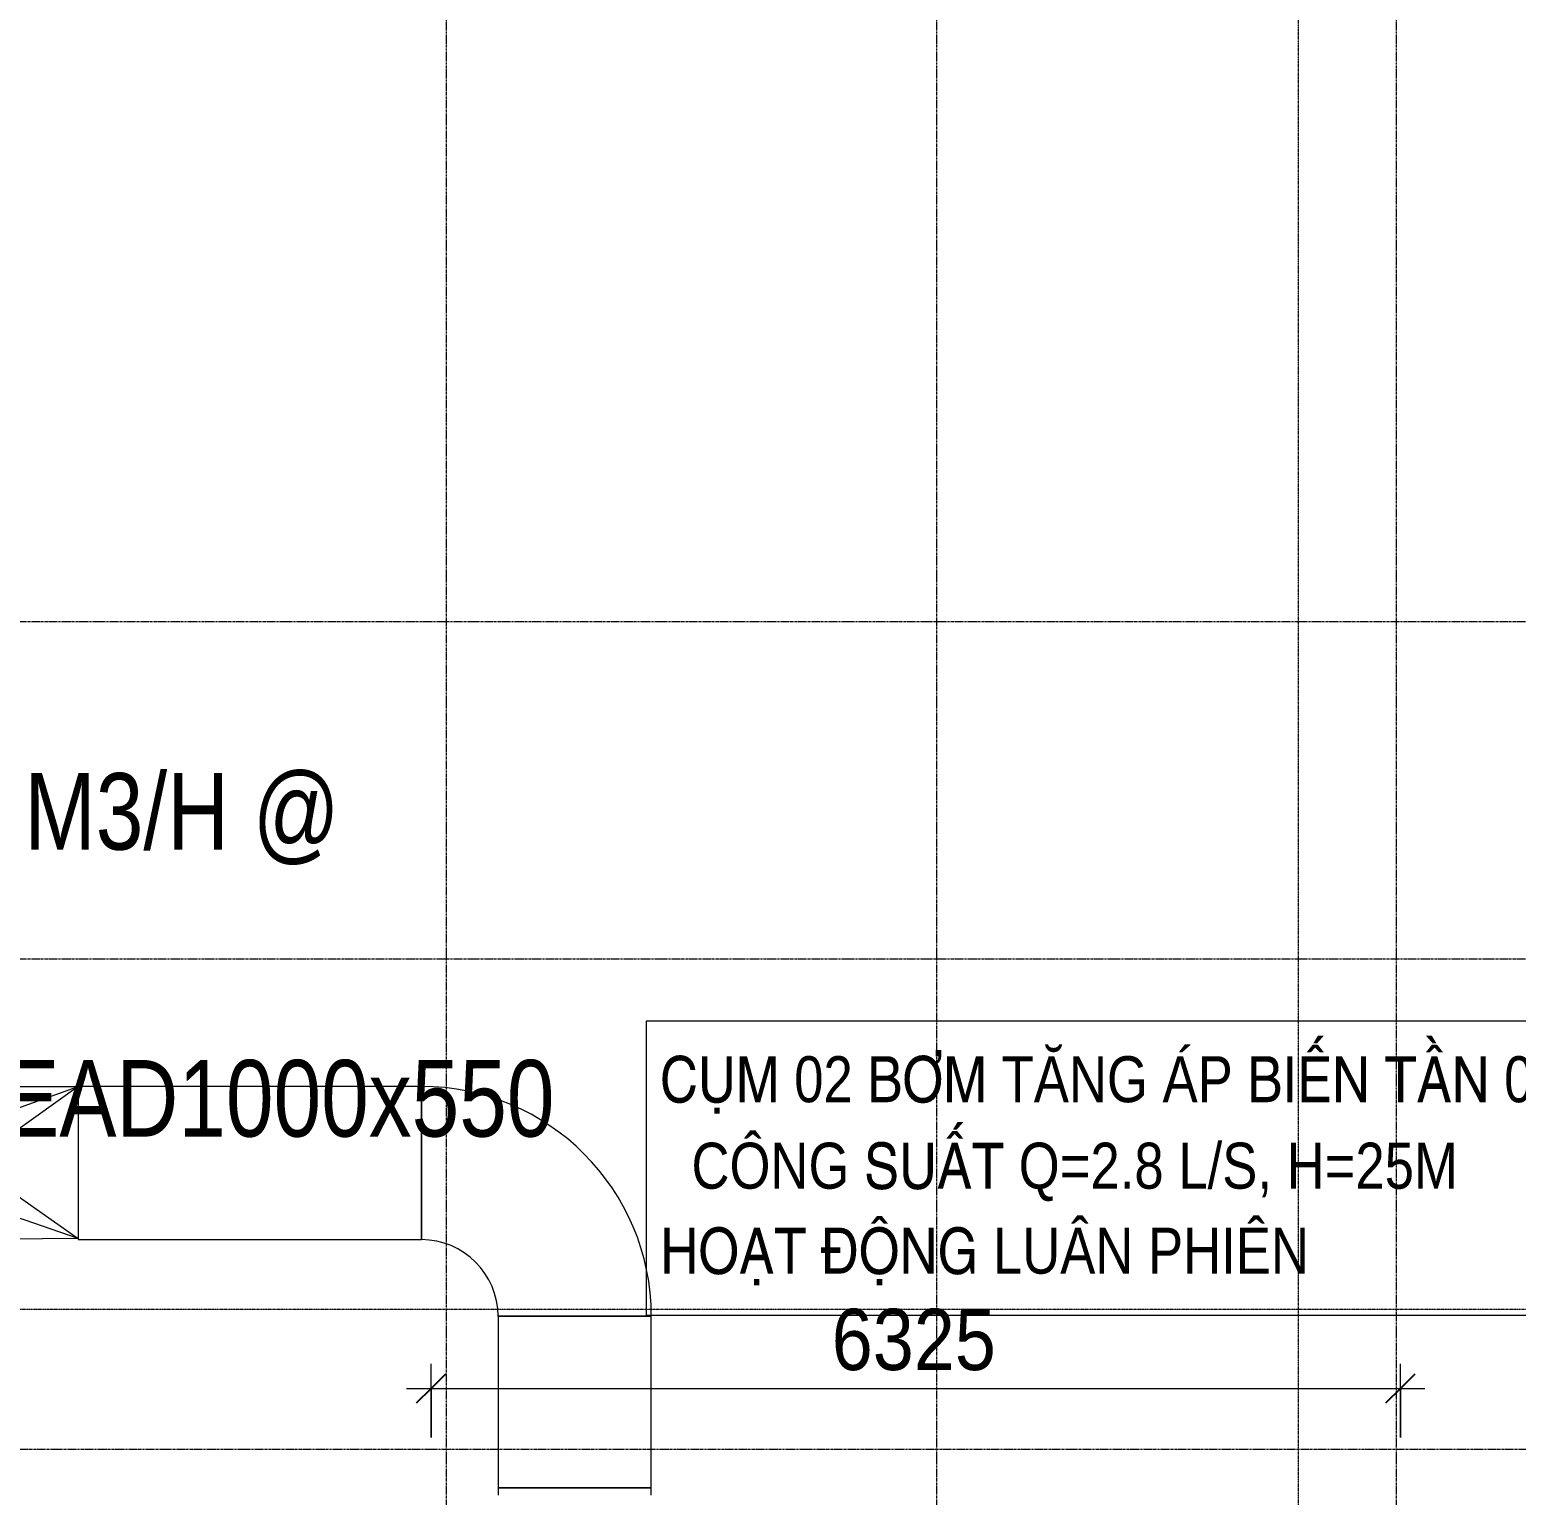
# Model space of a CAD drawing. Header units: millimetres. Extents: x 27447 to 251759, y -15958 to 82948.
# Drawn here: x 74634 to 84334, y 33537 to 43102 of the extents above; entities that cross this region are included whole.
import ezdxf

# ---------------------------------------------------------------- set-up
doc = ezdxf.new("R2010")
doc.units = ezdxf.units.MM
doc.linetypes.add('Dash Dot 3_16_', pattern=[7.9375, 4.7625, -1.5875, 0, -1.5875])
doc.linetypes.add('Grid Line', pattern=[22.225, 12.7, -3.175, 3.175, -3.175])
for name, color, linetype, lineweight in [('A-ANNO-DIMS', 211, 'Continuous', 9), ('A-ANNO-DIMS-160', 211, 'Continuous', 9), ('G-ANNO-SYMB-1', 111, 'Dash Dot 3_16_', 18), ('G-IMPT', 8, 'Continuous', 9), ('G-IMPT-3', 7, 'Continuous', 9), ('M-EQPM', 50, 'Continuous', 9), ('S-GRID-1', 1, 'Grid Line', 9)]:
    doc.layers.add(name, color=color, linetype=linetype, lineweight=lineweight)
doc.styles.add('Arial_2', font='arial_0.ttf', dxfattribs={"width": 0.8, "height": 500})
doc.styles.add('UTM Avo', font='UTM Avo.ttf', dxfattribs={"width": 0.9, "height": 400})
doc.styles.add('VNI-Helve-Condense', font='VHELVCN.TTF', dxfattribs={"height": 300})
doc.dimstyles.new('1_Dim_chi_tiet_2_5', dxfattribs={"dimscale": 304.8, "dimtxt": 399.720379, "dimasz": 0.629921, "dimexe": 0.524934, "dimexo": 0.0625, "dimgap": 0.052493, "dimtad": 1, "dimdec": 0, "dimrnd": 5, "dimzin": 0, "dimdsep": 46, "dimtxsty": 'UTM Avo', "dimblk1": 'OBLIQUE', "dimblk2": 'OBLIQUE', "dimsah": 1, "dimcen": 0.09, "dimdle": 0.524934, "dimazin": 0, "dimtfac": 1, "dimtdec": 4, "dimtix": 1, "dimtmove": 0, "dimatfit": 3, "dimfxl": 1.049869, "dimfxlon": 1, "dimtvp": 1, "dimtolj": 1, "dimtzin": 0, "dimarcsym": 2})

# ---------------------------------------------------------------- blocks, each defined once
blk = doc.blocks.new('TKTC_QUAT HUT KHOI_260130 - TKTC_QUAT HUT KHOI_260130_dwg-4168555-TKCS_MB TUM MÁI')
at = {"layer": 'G-IMPT'}
blk.add_line((77690, 34709), (78690, 34709), dxfattribs=at)
at = {"layer": 'G-IMPT', "flags": 128}
blk.add_lwpolyline([(74950, 36209), (74950, 35216.5), (74250, 35209), (74250, 36209)], close=True, dxfattribs=at)
for points in [[(77190, 36209), (74950, 36209), (74950, 35209), (77190, 35209), (77190, 36209), (77190, 35209)], [(78690, 33589), (78690, 34709), (77690, 34709), (77690, 33589), (77690, 33540.6)], [(78690, 33540.6), (78690, 33589), (77690, 33589), (78690, 33589)]]:
    blk.add_lwpolyline(points, dxfattribs=at)
at = {"layer": 'G-IMPT'}
for radius in [1500, 500]:
    blk.add_arc((77190, 34709), radius, 0, 90, dxfattribs=at)
at = {"layer": 'M-EQPM', "flags": 128}
blk.add_lwpolyline([(74250, 35959), (74950, 36209), (74250, 35709), (74950, 35216.5), (74250, 35459)], dxfattribs=at)
at = {"layer": 'G-IMPT-3', "char_height": 500, "attachment_point": 2, "line_spacing_factor": 0.941778, "style": 'Arial_2'}
for s, insert, width in [('SEAF- 0216500 M3/H @ 350 PA', (73562.5, 38254), 6758.143), ('SEAD1000x550', (76070, 36381.6), 2901.594)]:
    blk.add_mtext(s, dxfattribs=dict(at, insert=insert, width=width))
blk = doc.blocks.new('TKTC_QUAT HUT KHOI_260130 - TKTC_QUAT HUT KHOI_260130-2046036-TKCS_MB TUM MÁI')
blk.add_blockref('TKTC_QUAT HUT KHOI_260130 - TKTC_QUAT HUT KHOI_260130_dwg-4168555-TKCS_MB TUM MÁI', (-33652.5, -17238.6))
blk = doc.blocks.new('TKTC_BON NUOC MAI_260130 - TKTC_BON NUOC MAI_260130_dwg-3426650-TKCS_MB TUM MÁI')
at = {"layer": 'G-IMPT', "flags": 128}
blk.add_lwpolyline([(-124494.7, -826457.9), (-118073, -826457.9), (-118073, -824539.9), (-124494.7, -824539.9)], close=True, dxfattribs=at)
at = {"layer": 'G-IMPT-3', "char_height": 300, "attachment_point": 1, "line_spacing_factor": 1.081022, "style": 'VNI-Helve-Condense'}
for s, insert, width, rotation in [('CUÏM 02 BÔM TAÊNG AÙP BIEÁN TAÀN 01', (-124404.6, -824768.6), 7495.729, 359.99867), ('COÂNG SUAÁT Q=2.8 L/S, H=25M', (-124199.8, -825333), 6220.741, 0.00133), ('HOAÏT ÑOÄNG LUAÂN PHIEÂN', (-124402.2, -825887.6), 5175.175, 0.00133)]:
    blk.add_mtext(s, dxfattribs=dict(at, insert=insert, width=width, rotation=rotation))
blk = doc.blocks.new('TKTC_BON NUOC MAI_260130 - TKTC_BON NUOC MAI_260130-2047084-TKCS_MB TUM MÁI')
blk.add_blockref('TKTC_BON NUOC MAI_260130 - TKTC_BON NUOC MAI_260130_dwg-3426650-TKCS_MB TUM MÁI', (169499.2, 843934.4))
blk = doc.blocks.new('DIMBLOCK56-TKCS_MB TUM MÁI')
at = {"layer": 'A-ANNO-DIMS-160'}
for p, q in [((77252.6, 33915), (77252.6, 34395)), ((83577.6, 33915), (83577.6, 34395)), ((77092.6, 34235), (83737.6, 34235)), ((77252.6, 34235), (77252.6, 33915)), ((83577.6, 34235), (83577.6, 33915))]:
    blk.add_line(p, q, dxfattribs=at)
at = {"layer": 'A-ANNO-DIMS-160', "lineweight": 25}
for p, q in [((77252.6, 34235), (77348.6, 34331)), ((83577.6, 34235), (83673.6, 34331)), ((77252.6, 34235), (77156.6, 34139)), ((83577.6, 34235), (83481.6, 34139))]:
    blk.add_line(p, q, dxfattribs=at)
at = {"layer": 'A-ANNO-DIMS-160', "color": 0, "insert": (79867.3, 34754.7), "char_height": 400, "width": 1314.636, "attachment_point": 1, "line_spacing_factor": 1.110334, "style": 'UTM Avo'}
blk.add_mtext('6325', dxfattribs=at)
blk = doc.blocks.new('_Oblique')
at = {"color": 0, "linetype": 'ByBlock', "lineweight": -2}
blk.add_line((-0.5, -0.5), (0.5, 0.5), dxfattribs=at)

msp = doc.modelspace()

# ---------------------------------------------------------------- linework, layer by layer
at = {"layer": 'G-ANNO-SYMB-1'}
for p, q in [((82911.3, 82567), (82911.3, 13851.9)), ((27827.8, 34751.5), (133646.7, 34751.5))]:
    msp.add_line(p, q, dxfattribs=at)
at = {"layer": 'S-GRID-1'}
for p, q in [((77352.6, 19295.8), (77352.6, 76449.5)), ((80552.6, 19295.8), (80552.6, 76449.5)), ((83552.6, 19295.8), (83552.6, 76449.5)), ((128131.3, 39236.9), (34592.6, 39236.9)), ((128131.3, 37036.9), (34592.6, 37036.9)), ((126099.3, 33836.9), (36624.6, 33836.9))]:
    msp.add_line(p, q, dxfattribs=at)

# ---------------------------------------------------------------- block references
at = {"layer": 'M-EQPM'}
for name, p in [('TKTC_BON NUOC MAI_260130 - TKTC_BON NUOC MAI_260130-2047084-TKCS_MB TUM MÁI', (33652.6, 17236.9)), ('TKTC_QUAT HUT KHOI_260130 - TKTC_QUAT HUT KHOI_260130-2046036-TKCS_MB TUM MÁI', (33652.6, 17235.3))]:
    msp.add_blockref(name, p, dxfattribs=at)

# ---------------------------------------------------------------- dimensions: what is measured, and where the dimension line sits
at = {"layer": 'A-ANNO-DIMS'}
dim = msp.add_linear_dim(base=(83577.6, 34235), p1=(77252.6, 33915), p2=(83577.6, 33915), dimstyle='1_Dim_chi_tiet_2_5', override={"dimpost": '<>', "dimfxl": 6325}, dxfattribs=at)
dim.commit()
dim.dimension.update_dxf_attribs({"geometry": 'DIMBLOCK56-TKCS_MB TUM MÁI', "text_midpoint": (80415.1, 34458)})

doc.saveas('drawing.dxf')
